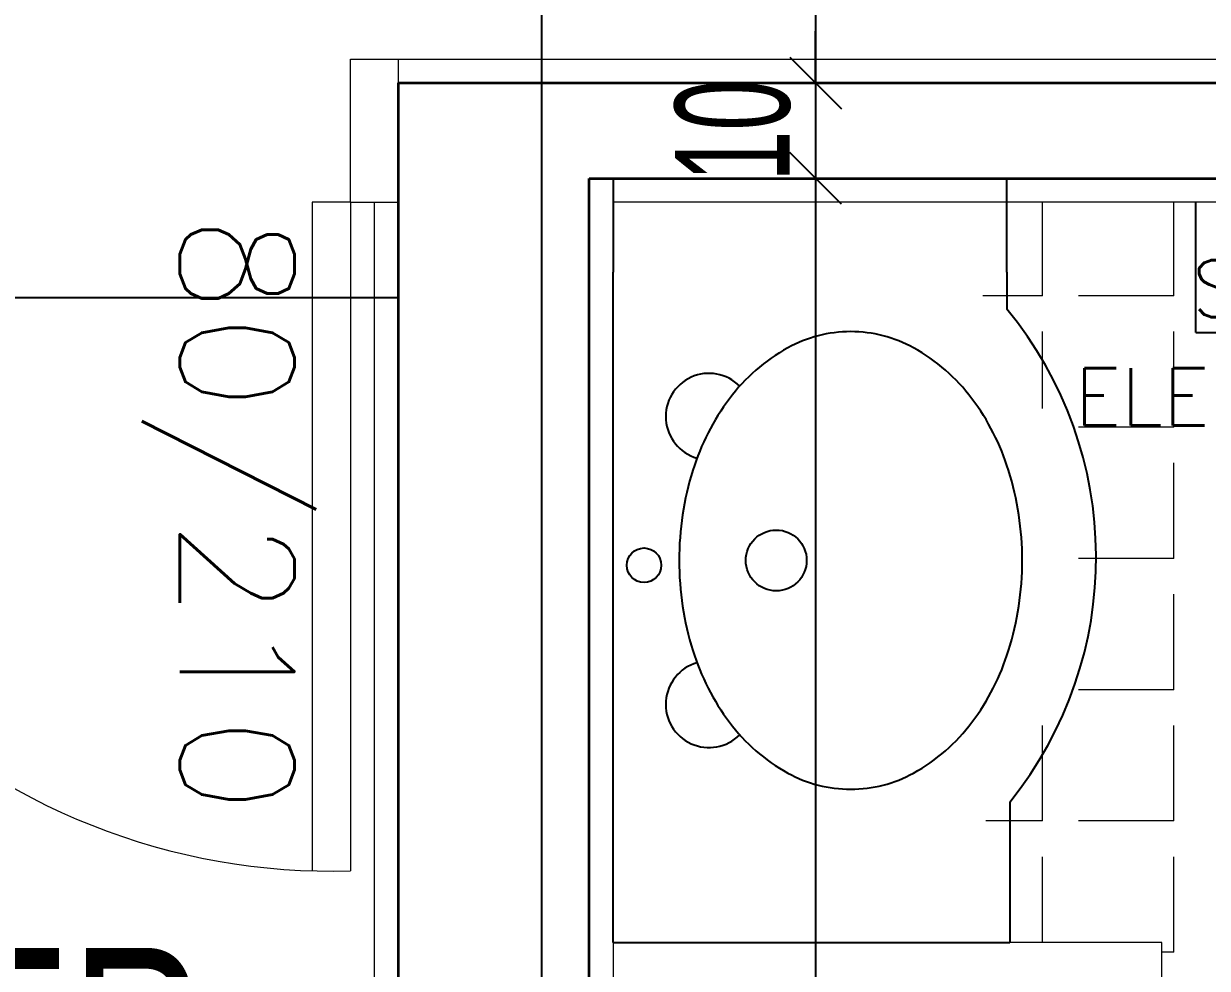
# Model space of a CAD drawing. Header units: inches. Extents: x -7543 to -822, y 102837 to 190349.
# Drawn here: x -829.96667 to -829.94187, y 102837.04189 to 102837.06167 of the extents above; entities that cross this region are included whole.
import ezdxf

# ---------------------------------------------------------------- set-up
doc = ezdxf.new("R2010")
doc.units = ezdxf.units.IN
doc.header["$MEASUREMENT"] = 0
doc.linetypes.add('DASHDOTX2', pattern=[2, 1, -0.5, 0, -0.5])
doc.layers.get('0').update_dxf_attribs({"lineweight": 25})
doc.layers.get('Defpoints').update_dxf_attribs({"lineweight": 25})
for name, color, linetype, lineweight in [('AKS', 1, 'Continuous', 25), ('ICOL', 55, 'Continuous', 25), ('İZ DÜŞÜM', 253, 'Continuous', 20), ('SIVA', 150, 'Continuous', 15), ('YAZI', 7, 'Continuous', 25)]:
    doc.layers.add(name, color=color, linetype=linetype, lineweight=lineweight)
for name, color, linetype, lineweight, true_color in [('CAM TUĞLA', 7, 'Continuous', 15, 0x00c2da), ('DUVAR', 7, 'Continuous', 35, 0xfc4642), ('KAPI', 7, 'Continuous', 18, 0xffb360), ('TEFRİŞ', 7, 'Continuous', 25, 0x78462c)]:
    doc.layers.add(name, color=color, linetype=linetype, lineweight=lineweight, true_color=true_color)
doc.styles.add('arıal', font='arial.ttf', dxfattribs={"width": 0.7})
doc.styles.add('OLCU', font='tromand.shx', dxfattribs={"width": 0.6, "height": 12})
doc.styles.add('TXTX', font='TXTX')

# ---------------------------------------------------------------- blocks, each defined once
blk = doc.blocks.new('_Oblique')
at = {"color": 0, "linetype": 'ByBlock', "lineweight": -2}
blk.add_line((-0.5, -0.5), (0.5, 0.5), dxfattribs=at)

msp = doc.modelspace()

# ---------------------------------------------------------------- linework, layer by layer
at = {"layer": 'AKS', "linetype": 'DASHDOTX2', "ltscale": 10}
msp.add_line((-829.9558199212353, 102837.241780972), (-829.9558199212353, 102836.7293249838), dxfattribs=at)
at = {"layer": 'CAM TUĞLA'}
for p, q in [((-829.9428199724796, 102837.0424307916), (-829.9543199212353, 102837.0424307916)), ((-829.9428199724796, 102837.0414307916), (-829.9428199724796, 102837.0424307916))]:
    msp.add_line(p, q, dxfattribs=at)
at = {"layer": 'Defpoints', "color": 4}
for p, q in [((-829.9588188869407, 102837.0559307916), (-829.9788188869398, 102837.0559307916)), ((-829.9588188869407, 102836.9149307916), (-829.9588188869407, 102837.0559307916))]:
    msp.add_line(p, q, dxfattribs=at)
at = {"layer": 'Defpoints', "color": 6}
for p, q in [((-829.9588188869407, 102837.0559307916), (-829.9788188869406, 102837.0559307916)), ((-829.9588188869407, 102837.0114307916), (-829.9588188869407, 102837.0559307916))]:
    msp.add_line(p, q, dxfattribs=at)
at = {"layer": 'DUVAR'}
for p, q in [((-829.9588199212353, 102837.0604307916), (-829.9338199212352, 102837.0604307916)), ((-829.9588199212353, 102837.0604307916), (-829.9588199212353, 102837.0154307916)), ((-829.9548199212353, 102837.0584307916), (-829.9338199212352, 102837.0584307916)), ((-829.9548199212353, 102837.0244307916), (-829.9548199212353, 102837.0584307916))]:
    msp.add_line(p, q, dxfattribs=at)
at = {"layer": 'ICOL'}
for p, q in [((-829.9500772054869, 102837.0824307916), (-829.9500772054869, 102837.0604307916)), ((-829.9500772054869, 102837.0604307916), (-829.9500772054869, 102837.0615107916)), ((-829.9500772054869, 102837.0604307916), (-829.9500772054869, 102837.0584307916)), ((-829.9500772054869, 102837.0584307916), (-829.9500772054869, 102837.0154307916)), ((-829.9500772054869, 102837.0584307916), (-829.9500772054869, 102837.0573507916))]:
    msp.add_line(p, q, dxfattribs=at)
at = {"layer": 'ICOL', "color": 53}
for p, q in [((-829.952477205487, 102837.0604307916), (-829.9509172054869, 102837.0604307916)), ((-829.952477205487, 102837.0604307916), (-829.9509172054869, 102837.0604307916)), ((-829.9517147685453, 102837.0584307916), (-829.9509172054869, 102837.0584307916)), ((-829.9517147685453, 102837.0584307916), (-829.9509172054869, 102837.0584307916))]:
    msp.add_line(p, q, dxfattribs=at)
at = {"layer": 'İZ DÜŞÜM'}
for p, q in [((-829.945320344695, 102837.0559747966), (-829.945320344695, 102837.0579307916)), ((-829.942570344695, 102837.0559747966), (-829.942570344695, 102837.0579307916)), ((-829.945320344695, 102837.0559747966), (-829.946572939008, 102837.0559747966)), ((-829.942570344695, 102837.0559747966), (-829.944570344695, 102837.0559747966)), ((-829.945320344695, 102837.0536149816), (-829.945320344695, 102837.0552247966)), ((-829.942570344695, 102837.0532247966), (-829.942570344695, 102837.0552247966)), ((-829.942570344695, 102837.0532247966), (-829.944570344695, 102837.0532247966)), ((-829.942570344695, 102837.0504747966), (-829.942570344695, 102837.0524747966)), ((-829.942570344695, 102837.0504747966), (-829.944570344695, 102837.0504747966)), ((-829.942570344695, 102837.0477247966), (-829.942570344695, 102837.0497247966)), ((-829.942570344695, 102837.0477247966), (-829.944570344695, 102837.0477247966)), ((-829.945320344695, 102837.0449747966), (-829.945320344695, 102837.0469747966)), ((-829.942570344695, 102837.0449747966), (-829.942570344695, 102837.0469747966)), ((-829.945320344695, 102837.0449747966), (-829.9465097993359, 102837.0449747966)), ((-829.942570344695, 102837.0449747966), (-829.944570344695, 102837.0449747966)), ((-829.945320344695, 102837.0424307916), (-829.945320344695, 102837.0442247966)), ((-829.942570344695, 102837.0422247966), (-829.942570344695, 102837.0442247966)), ((-829.942570344695, 102837.0422247966), (-829.9428199724796, 102837.0422247966))]:
    msp.add_line(p, q, dxfattribs=at)
at = {"layer": 'KAPI'}
for p, q in [((-829.9598199212353, 102837.0579307916), (-829.9598199212353, 102837.0609307916)), ((-829.9598199212353, 102837.0609307916), (-829.9588199212353, 102837.0609307916)), ((-829.9588199212353, 102837.0609307916), (-829.9588199212353, 102837.0579307916)), ((-829.9606199212353, 102837.0579307916), (-829.9606199212353, 102837.0439307916)), ((-829.9598199212353, 102837.0579307916), (-829.9606199212353, 102837.0579307916)), ((-829.9598199212353, 102837.0579307916), (-829.9588199212353, 102837.0579307916)), ((-829.9598199212353, 102837.0579307916), (-829.9598199212353, 102837.0439307916))]:
    msp.add_line(p, q, dxfattribs=at)
msp.add_arc((-829.9602199212353, 102837.0575307916), 0.01360588108133885, 178.3153156342386, 271.6846843212896, dxfattribs=at)
at = {"layer": 'SIVA'}
for p, q in [((-829.9588199212353, 102837.0609307916), (-829.9338199212352, 102837.0609307916)), ((-829.9593199212353, 102837.0279307916), (-829.9593199212352, 102837.0579307916)), ((-829.9338199212352, 102837.0579307916), (-829.9543199212353, 102837.0579307916)), ((-829.9543199212353, 102837.0579307916), (-829.9543199212353, 102837.0244307916))]:
    msp.add_line(p, q, dxfattribs=at)
at = {"layer": 'TEFRİŞ'}
for p, q in [((-829.9543199212353, 102837.0584307916), (-829.946072939008, 102837.0584307916)), ((-829.9543199212353, 102837.0584307916), (-829.9543199212353, 102837.0564699323)), ((-829.946072939008, 102837.0564699323), (-829.946072939008, 102837.0584307916)), ((-829.9421141644233, 102837.0552032956), (-829.9421141644233, 102837.0579307916)), ((-829.9543199212353, 102837.0424307916), (-829.9543199212353, 102837.0564699323)), ((-829.946072939008, 102837.0564699323), (-829.946072939008, 102837.0556958802)), ((-829.9421141644233, 102837.0552032956), (-829.9356141644232, 102837.0552032956)), ((-829.9460097993359, 102837.0453704767), (-829.9460097993359, 102837.0424307916)), ((-829.9543199212353, 102837.0424307916), (-829.9460097993359, 102837.0424307916))]:
    msp.add_line(p, q, dxfattribs=at)
for centre, radius in [((-829.9509015068808, 102837.0504307916), 0.0006372415947431119), ((-829.9536710663137, 102837.0503295712), 0.000362027108897555)]:
    msp.add_circle(centre, radius, dxfattribs=at)
for centre, radius, start, end in [((-829.952358998828, 102837.0504945462), 0.008158947410814044, 321.095018952199, 39.60569783434125), ((-829.9493411514615, 102837.0524946353), 0.002727063770097664, 90, 118.9111891503899), ((-829.9493411514613, 102837.0524946353), 0.002727063770099732, 61.08881084961013, 90), ((-829.9487926875235, 102837.051501553), 0.003861535062256258, 118.9111891503899, 143.1300893070757), ((-829.9498896153993, 102837.051501553), 0.003861535062258697, 36.86991069292429, 61.08881084961013), ((-829.9523091963306, 102837.0534430018), 0.0009062503450736795, 44.7848908149962, 253.8312107927493), ((-829.9479290127294, 102837.0508537966), 0.004941128740739938, 143.1300893070757, 162.7420537963513), ((-829.9507532901935, 102837.0508537966), 0.004941128740739923, 17.2579462036487, 36.86991069292429), ((-829.9465673808382, 102837.0504307916), 0.006366952936316896, 162.7420537963513, 180), ((-829.9521149220845, 102837.0504307916), 0.006366952936315716, 0, 17.2579462036487), ((-829.9465673808382, 102837.0504307916), 0.00636695293631218, 180, 197.2579462036487), ((-829.9521149220845, 102837.0504307916), 0.006366952936316408, 342.7420537963513, 0), ((-829.9479290127294, 102837.0500077866), 0.004941128740739997, 197.2579462036487, 216.8699106929243), ((-829.9507532901935, 102837.0500077866), 0.004941128740738042, 323.1300893070757, 342.7420537963513), ((-829.9523091963306, 102837.0474185814), 0.0009062503450736795, 106.1687892072507, 315.2151091850038), ((-829.9487926875235, 102837.0493600302), 0.003861535062256207, 216.8699106929243, 241.0888108496102), ((-829.9498896153993, 102837.0493600302), 0.003861535062252546, 298.9111891503899, 323.1300893070757), ((-829.9493411514615, 102837.0483669479), 0.002727063770091261, 241.0888108496102, 270), ((-829.9493411514615, 102837.0483669479), 0.002727063770102257, 270, 298.9111891503899)]:
    msp.add_arc(centre, radius, start, end, dxfattribs=at)

# ---------------------------------------------------------------- block references
at = {"layer": 'ICOL', "xscale": 0.001080000001820736, "yscale": 0.001080000001820736, "zscale": 0.001080000001820736}
for p, rotation in [((-829.9500772054869, 102837.0604307916), 270), ((-829.9500772054869, 102837.0604307916), 270), ((-829.9500772054869, 102837.0584307916), 90), ((-829.9500772054869, 102837.0584307916), 90)]:
    msp.add_blockref('_Oblique', p, dxfattribs=dict(at, rotation=rotation))

# ---------------------------------------------------------------- texts
at = {"layer": 'ICOL', "insert": (-829.9518052054868, 102837.0594307916), "char_height": 0.0024, "attachment_point": 5, "rotation": 90, "style": 'OLCU'}
msp.add_mtext('\\A1;10', dxfattribs=at)
at = {"layer": 'KAPI', "style": 'TXTX'}
msp.add_text('80/210', height=0.0024, rotation=270, dxfattribs=at).set_placement((-829.9633937067578, 102837.0576657094))
for s, p in [('SOHBEN', (-829.9421948810732, 102837.0555217304)), ('ELEKTRIKLI', (-829.9446520239303, 102837.0532541833))]:
    msp.add_text(s, height=0.0012, dxfattribs=at).set_placement(p)
at = {"layer": 'YAZI', "style": 'arıal', "width": 0.7}
msp.add_text('KİLER', height=0.004, dxfattribs=at).set_placement((-829.9741614133841, 102837.0383179093))

doc.saveas('drawing.dxf')
